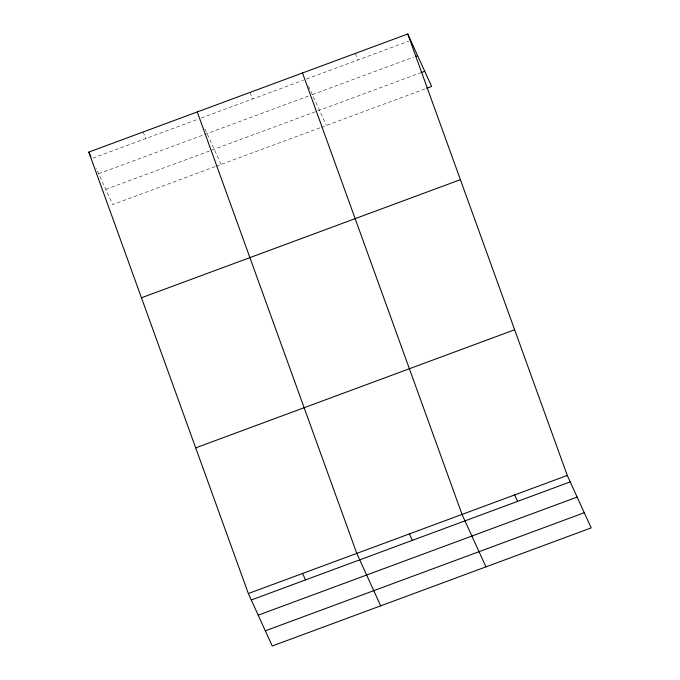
<?xml version="1.0" encoding="UTF-8"?>
<svg xmlns="http://www.w3.org/2000/svg" width="680" height="680" viewBox="0 0 680 680"><rect width="100%" height="100%" fill="white"/><g stroke="black" fill="none" stroke-linecap="round" stroke-linejoin="round"><path stroke-width="0.51" stroke-dasharray="3.4 2.55" d="M92.735 158.185L198.22 119.127M201.178 118.022L303.45 80.155M306.433 79.05L408.705 41.183M98.668 173.731L309.383 95.701M312.358 94.605L413.635 57.094M105.799 189.371L419.773 73.109M215.237 166.591L112.719 204.553L96.076 168.036M216.223 166.226L320.45 127.627M321.436 127.262L425.697 88.655M355.13 53.49L358.062 59.934M308.465 86.062L326.409 125.426M249.875 92.463L252.815 98.906M204.944 128.834L221.153 164.398M143.03 132.022L145.97 138.474"/><path stroke-width="1.02" d="M407.753 34L567.281 475.447L591.192 527.901L272.247 646L248.345 593.546L88.808 152.099L407.753 34L431.655 86.453L426.692 88.29M415.625 56.364L417.605 55.624M420.767 72.743L424.736 71.272M141.457 297.78L460.394 179.681M195.695 447.873L514.641 329.766M248.345 593.546L567.281 475.447M251.285 599.998L570.222 481.89M258.204 615.179L577.141 497.071M265.327 630.819L584.273 512.72M514.658 494.938L517.599 501.381M485.937 566.873L462.035 514.42L302.498 72.972M409.411 533.91L412.344 540.354M380.69 605.846L356.787 553.392L197.251 111.945M302.566 573.469L305.507 579.921M88.808 152.099L90.907 156.706"/></g></svg>
